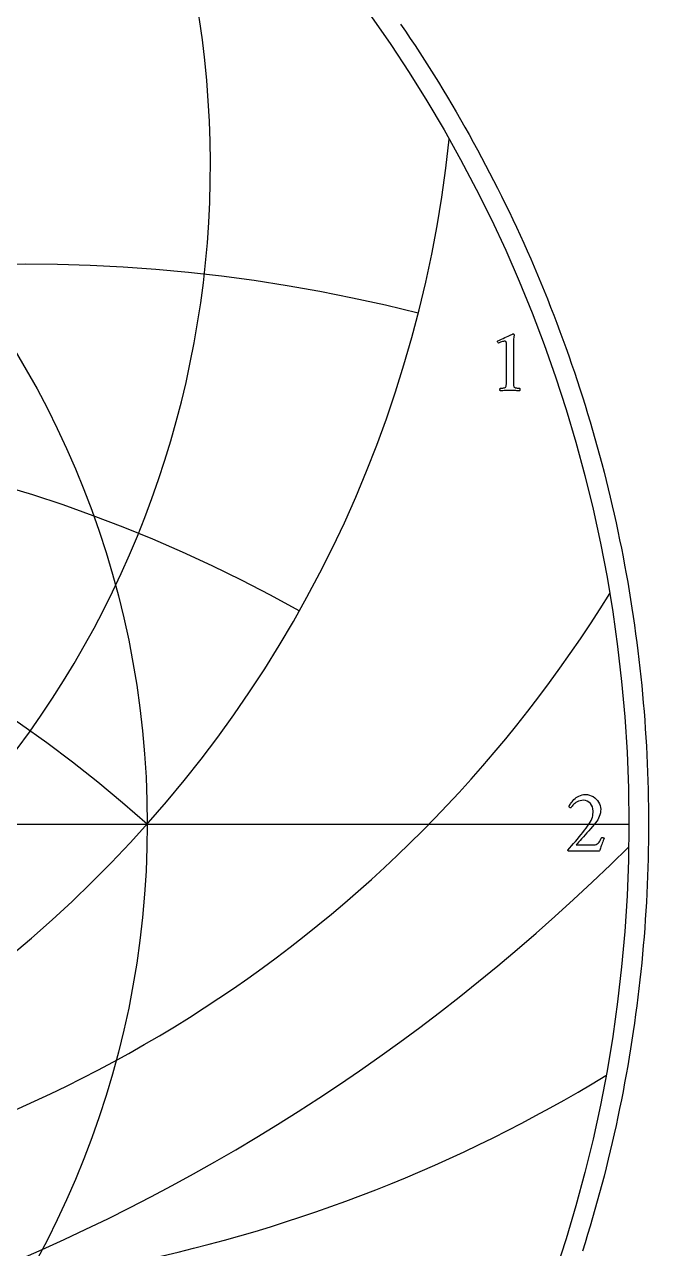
# Model space of a CAD drawing. Header units: millimetres. Extents: x -32.4 to 32.4, y -32.4 to 33.4.
# Drawn here: x 18.07 to 32.35, y -9.71 to 18.29 of the extents above; entities that cross this region are included whole.
import ezdxf

# ---------------------------------------------------------------- set-up
doc = ezdxf.new("R2010")
doc.units = ezdxf.units.MM
for name, color, linetype in [('CUT_OUTER', 1, 'Continuous'), ('ENGRAVE', 7, 'Continuous'), ('ENGRAVE_FINE', 8, 'Continuous'), ('TEXT', 5, 'Continuous')]:
    doc.layers.add(name, color=color, linetype=linetype)

msp = doc.modelspace()

# ---------------------------------------------------------------- linework, layer by layer
at = {"layer": 'CUT_OUTER'}
msp.add_lwpolyline([(26.6755, 18.3014), (26.7873, 18.1374), (26.898, 17.9727), (27.0078, 17.8073), (27.1166, 17.6413), (27.2243, 17.4745), (27.331, 17.3072), (27.4367, 17.1391), (27.5413, 16.9705), (27.645, 16.8012), (27.7475, 16.6312), (27.849, 16.4607), (27.9495, 16.2895), (28.0489, 16.1177), (28.1473, 15.9453), (28.2446, 15.7722), (28.3409, 15.5986), (28.436, 15.4245), (28.5302, 15.2497), (28.6232, 15.0743), (28.7151, 14.8984), (28.806, 14.722), (28.8958, 14.5449), (28.9845, 14.3674), (29.0721, 14.1892), (29.1586, 14.0106), (29.2441, 13.8314), (29.3284, 13.6517), (29.4116, 13.4715), (29.4937, 13.2908), (29.5747, 13.1096), (29.6546, 12.9278), (29.7333, 12.7456), (29.811, 12.563), (29.8875, 12.3798), (29.9629, 12.1962), (30.0372, 12.0121), (30.1103, 11.8276), (30.1823, 11.6426), (30.2532, 11.4572), (30.3229, 11.2713), (30.3915, 11.0851), (30.459, 10.8984), (30.5252, 10.7113), (30.5904, 10.5238), (30.6544, 10.3359), (30.7172, 10.1476), (30.7789, 9.9589), (30.8395, 9.7699), (30.8988, 9.5805), (30.957, 9.3907), (31.0141, 9.2006), (31.0699, 9.0101), (31.1246, 8.8193), (31.1782, 8.6282), (31.2305, 8.4367), (31.2817, 8.2449), (31.3317, 8.0528), (31.3805, 7.8604), (31.4282, 7.6677), (31.4746, 7.4747), (31.5199, 7.2815), (31.564, 7.0879), (31.6069, 6.8941), (31.6486, 6.7001), (31.6891, 6.5057), (31.7284, 6.3112), (31.7665, 6.1164), (31.8035, 5.9213), (31.8392, 5.7261), (31.8737, 5.5306), (31.9071, 5.3349), (31.9392, 5.1391), (31.9701, 4.943), (31.9999, 4.7467), (32.0284, 4.5503), (32.0557, 4.3537), (32.0818, 4.1569), (32.1067, 3.96), (32.1304, 3.7629), (32.1529, 3.5657), (32.1742, 3.3683), (32.1942, 3.1709), (32.2131, 2.9733), (32.2307, 2.7755), (32.2471, 2.5777), (32.2623, 2.3798), (32.2763, 2.1818), (32.2891, 1.9837), (32.3007, 1.7856), (32.311, 1.5873), (32.3202, 1.3891), (32.3281, 1.1907), (32.3348, 0.9923), (32.3403, 0.7939), (32.3445, 0.5955), (32.3476, 0.397), (32.3494, 0.1985), (32.35, 0), (32.3494, -0.1985), (32.3476, -0.397), (32.3445, -0.5955), (32.3403, -0.7939), (32.3348, -0.9923), (32.3281, -1.1907), (32.3202, -1.3891), (32.311, -1.5873), (32.3007, -1.7856), (32.2891, -1.9837), (32.2763, -2.1818), (32.2623, -2.3798), (32.2471, -2.5777), (32.2307, -2.7755), (32.2131, -2.9733), (32.1942, -3.1709), (32.1742, -3.3683), (32.1529, -3.5657), (32.1304, -3.7629), (32.1067, -3.96), (32.0818, -4.1569), (32.0557, -4.3537), (32.0284, -4.5503), (31.9999, -4.7467), (31.9701, -4.943), (31.9392, -5.1391), (31.9071, -5.3349), (31.8737, -5.5306), (31.8392, -5.7261), (31.8035, -5.9213), (31.7665, -6.1164), (31.7284, -6.3112), (31.6891, -6.5057), (31.6486, -6.7001), (31.6069, -6.8941), (31.564, -7.0879), (31.5199, -7.2815), (31.4746, -7.4747), (31.4282, -7.6677), (31.3805, -7.8604), (31.3317, -8.0528), (31.2817, -8.2449), (31.2305, -8.4367), (31.1782, -8.6282), (31.1246, -8.8193), (31.0699, -9.0101), (31.0141, -9.2006), (30.957, -9.3907), (30.8988, -9.5805), (30.8395, -9.7699)], dxfattribs=at)
at = {"layer": 'ENGRAVE'}
msp.add_lwpolyline([(-31.9, 0), (31.9, 0)], dxfattribs=at)
for radius in [31.9, 20.8814]:
    msp.add_circle((0, 0), radius, dxfattribs=at)
for centre, radius, start, end in [((0, 15.0618), 22.3266, 154.24194, 25.75806), ((0, 18.5611), 27.9383, 185.94684, 354.05316), ((0, -23.4917), 31.4308, 48.36667, 131.63333), ((0, -23.4917), 31.4308, 48.36667, 131.63333), ((5.6867, 21.2232), 30.3117, 279.22369, 328.24678), ((13.581, 23.5229), 34.2608, 262.0752, 301.29367)]:
    msp.add_arc(centre, radius, start, end, dxfattribs=at)
at = {"layer": 'ENGRAVE_FINE'}
for centre, radius, start, end in [((31.4308, -23.4917), 44.4499, 98.95603, 158.92566), ((31.4308, -23.4917), 44.4499, 98.95603, 158.92566), ((18.1466, -23.4917), 36.2932, 75.7522, 150.92997), ((18.1466, -23.4917), 36.2932, 75.7522, 150.92997), ((8.4219, -23.4917), 32.5396, 60.67551, 141.97392), ((8.4219, -23.4917), 32.5396, 60.67551, 141.97392), ((0, 31.6445), 45.3003, 225.24349, 314.75651)]:
    msp.add_arc(centre, radius, start, end, dxfattribs=at)
at = {"layer": 'TEXT'}
for points in [[(29.1001, 10.1506), (29.1001, 10.9691), (29.0995, 10.9892), (29.0978, 11.0059), (29.0949, 11.0193), (29.0908, 11.0292), (29.0853, 11.0365), (29.0781, 11.0417), (29.0692, 11.0448), (29.0587, 11.0458), (29.0457, 11.0448), (29.0297, 11.0419), (29.0105, 11.0371), (28.9882, 11.0303), (28.9658, 11.0228), (28.9462, 11.016), (28.9295, 11.0099), (28.9157, 11.0044), (28.9075, 11.012), (28.9017, 11.0204), (28.8982, 11.0296), (28.897, 11.0396), (28.897, 11.0397), (28.897, 11.0401), (28.897, 11.0408), (28.897, 11.0417), (28.8973, 11.0454), (28.8981, 11.0484), (28.8994, 11.0506), (28.9012, 11.052), (28.9424, 11.0708), (28.9833, 11.0896), (29.0238, 11.1086), (29.0638, 11.1277), (29.1021, 11.146), (29.1369, 11.1626), (29.1684, 11.1776), (29.1965, 11.1909), (29.2197, 11.2018), (29.2366, 11.2095), (29.2472, 11.2142), (29.2514, 11.2157), (29.2555, 11.2157), (29.2603, 11.215), (29.2643, 11.2126), (29.2676, 11.2088), (29.27, 11.2033), (29.272, 11.1974), (29.2737, 11.1919), (29.2751, 11.187), (29.2763, 11.1826), (29.2757, 11.1794), (29.2742, 11.1699), (29.2716, 11.154), (29.268, 11.1318), (29.2643, 11.1038), (29.2617, 11.0704), (29.2602, 11.0318), (29.2597, 10.9878), (29.2597, 10.1506), (29.2597, 10.1282), (29.2599, 10.1066), (29.2603, 10.0857), (29.2607, 10.0656), (29.2617, 10.0469), (29.2636, 10.0299), (29.2663, 10.0147), (29.27, 10.0014), (29.2735, 9.9964), (29.2799, 9.9916), (29.2891, 9.987), (29.3011, 9.9828), (29.3148, 9.9789), (29.3288, 9.9758), (29.3433, 9.9732), (29.3581, 9.9714), (29.372, 9.97), (29.3838, 9.969), (29.3933, 9.9684), (29.4006, 9.9682), (29.4034, 9.9633), (29.4055, 9.9568), (29.407, 9.9488), (29.4078, 9.9392), (29.4078, 9.9296), (29.4065, 9.9216), (29.4041, 9.9151), (29.4006, 9.9102), (29.3702, 9.9122), (29.341, 9.9141), (29.3132, 9.9159), (29.2866, 9.9175), (29.2602, 9.9188), (29.2327, 9.9198), (29.2042, 9.9204), (29.1747, 9.9206), (29.1463, 9.9204), (29.1193, 9.9198), (29.0935, 9.9188), (29.069, 9.9175), (29.0443, 9.9159), (29.0177, 9.9141), (28.9894, 9.9122), (28.9592, 9.9102), (28.9556, 9.9151), (28.9532, 9.9216), (28.952, 9.9296), (28.9519, 9.9392), (28.9528, 9.9488), (28.9543, 9.9568), (28.9564, 9.9633), (28.9592, 9.9682), (28.9665, 9.9684), (28.976, 9.969), (28.9878, 9.97), (29.0017, 9.9714), (29.0165, 9.9732), (29.0309, 9.9758), (29.045, 9.9789), (29.0587, 9.9828), (29.0706, 9.987), (29.0794, 9.9916), (29.0851, 9.9964), (29.0877, 10.0014), (29.0914, 10.0147), (29.0944, 10.0299), (29.0966, 10.0469), (29.098, 10.0656), (29.0989, 10.0857), (29.0996, 10.1066), (29.1, 10.1282), (29.1001, 10.1506)], [(31.3343, -0.3201), (31.3238, -0.3458), (31.313, -0.3732), (31.302, -0.4023), (31.2907, -0.4331), (31.2796, -0.4641), (31.269, -0.4939), (31.2589, -0.5226), (31.2493, -0.5501), (31.2408, -0.5749), (31.2338, -0.5952), (31.2283, -0.6111), (31.2244, -0.6227), (30.524, -0.6227), (30.5208, -0.6203), (30.5175, -0.6172), (30.5141, -0.6135), (30.5105, -0.6092), (30.5074, -0.6047), (30.5051, -0.6006), (30.5037, -0.597), (30.5033, -0.5937), (30.546, -0.5455), (30.5893, -0.4963), (30.6331, -0.446), (30.6774, -0.3947), (30.7214, -0.343), (30.7644, -0.2916), (30.8064, -0.2405), (30.8473, -0.1896), (30.8863, -0.1398), (30.9224, -0.0922), (30.9557, -0.0466), (30.9861, -0.0031), (31.0144, 0.0411), (31.0372, 0.0824), (31.0543, 0.1209), (31.0659, 0.1565), (31.0736, 0.1911), (31.0791, 0.2264), (31.0824, 0.2626), (31.0835, 0.2995), (31.0796, 0.3492), (31.0677, 0.3948), (31.048, 0.4363), (31.0203, 0.4736), (30.9866, 0.5044), (30.9486, 0.5264), (30.9063, 0.5396), (30.8597, 0.544), (30.8206, 0.5418), (30.7841, 0.5352), (30.7501, 0.5242), (30.7188, 0.5088), (30.6902, 0.4908), (30.6644, 0.472), (30.6415, 0.4524), (30.6214, 0.4321), (30.6043, 0.4127), (30.5903, 0.3958), (30.5794, 0.3816), (30.5717, 0.3699), (30.5654, 0.3708), (30.559, 0.3733), (30.5524, 0.3775), (30.5458, 0.3834), (30.5399, 0.3897), (30.5357, 0.3951), (30.5331, 0.3995), (30.5323, 0.4031), (30.5368, 0.414), (30.544, 0.4282), (30.5539, 0.4456), (30.5665, 0.4663), (30.5818, 0.4888), (30.5999, 0.5119), (30.6207, 0.5355), (30.6442, 0.5596), (30.67, 0.583), (30.6978, 0.6046), (30.7275, 0.6244), (30.7592, 0.6424), (30.7928, 0.6574), (30.8284, 0.6681), (30.8659, 0.6745), (30.9053, 0.6766), (30.9529, 0.6736), (30.9983, 0.6645), (31.0415, 0.6492), (31.0825, 0.6279), (31.1203, 0.6018), (31.154, 0.5722), (31.1835, 0.5392), (31.2089, 0.5026), (31.2293, 0.4636), (31.2439, 0.4233), (31.2526, 0.3817), (31.2555, 0.3389), (31.2536, 0.296), (31.2477, 0.2544), (31.238, 0.2141), (31.2244, 0.1752), (31.2075, 0.1375), (31.1877, 0.1011), (31.165, 0.066), (31.1395, 0.0322), (31.1033, -0.0121), (31.0651, -0.0577), (31.025, -0.1048), (30.983, -0.1533), (30.9406, -0.2017), (30.8993, -0.2486), (30.8593, -0.294), (30.8203, -0.3377), (30.784, -0.3786), (30.7514, -0.4152), (30.7228, -0.4475), (30.6981, -0.4755), (31.1001, -0.4755), (31.1288, -0.4731), (31.1548, -0.466), (31.178, -0.454), (31.1985, -0.4372), (31.2174, -0.4155), (31.2356, -0.3888), (31.2531, -0.357), (31.27, -0.3201), (31.273, -0.3147), (31.2778, -0.3108), (31.2844, -0.3085), (31.2928, -0.3077), (31.2964, -0.3079), (31.3011, -0.3087), (31.3068, -0.31), (31.3135, -0.3118), (31.3203, -0.3139), (31.326, -0.316), (31.3306, -0.318), (31.3343, -0.3201)]]:
    msp.add_lwpolyline(points, close=True, dxfattribs=at)

doc.saveas('drawing.dxf')
